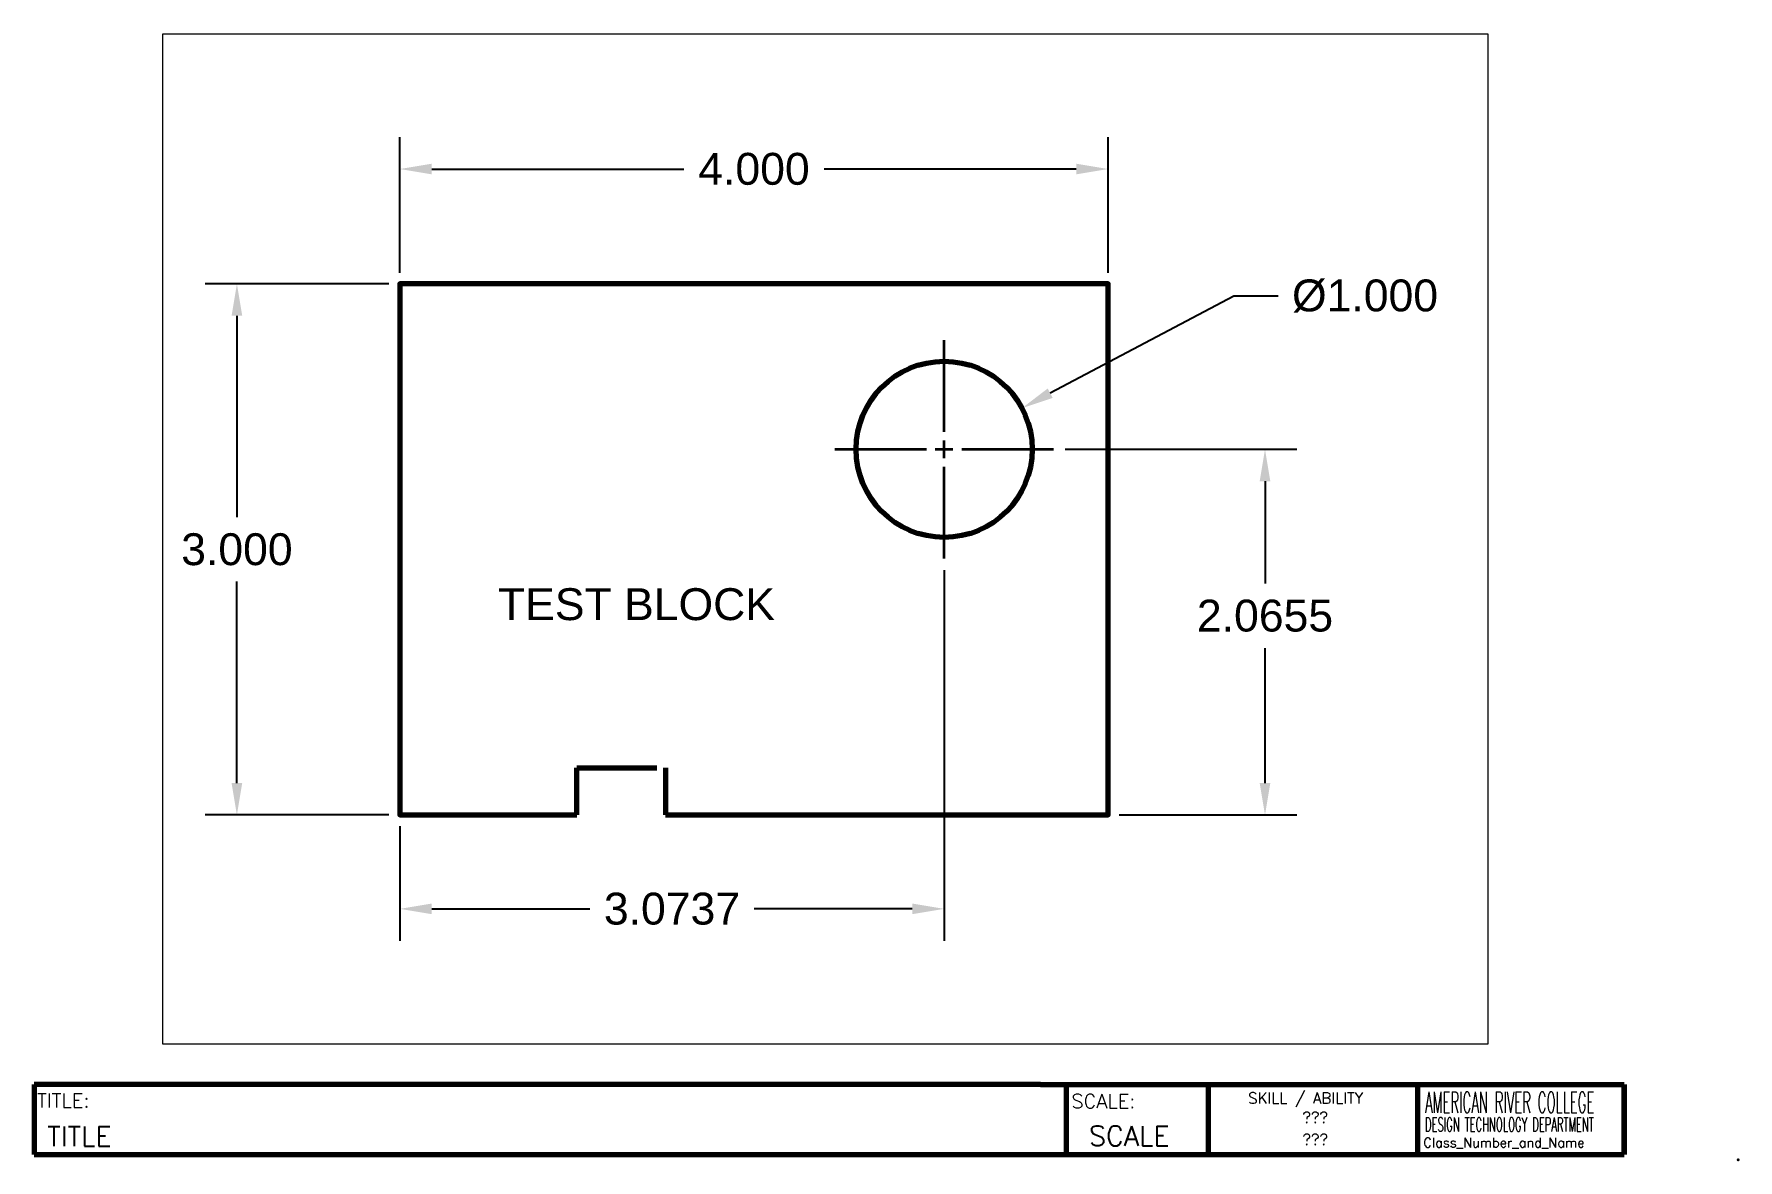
# Paper-space layout 'Layout1' of a CAD drawing. Header units: inches. Extents: x 0.2 to 11, y 0.1 to 7.2.
# The model-space entities are those that its viewports show. They can reach past a viewport. Long polylines and large blocks are cut down to what shows.
import ezdxf
from ezdxf.enums import TextEntityAlignment as Align

# ---------------------------------------------------------------- set-up
doc = ezdxf.new("R2010")
doc.units = ezdxf.units.IN
doc.header["$MEASUREMENT"] = 0
doc.linetypes.add('CENTER2', pattern=[1.125, 0.75, -0.125, 0.125, -0.125])
for name, color, linetype, lineweight in [('Border', 7, 'Continuous', 70), ('BORDER_TEXT', 1, 'Continuous', 35), ('Center', 5, 'CENTER2', 35), ('Dim - Text', 5, 'Continuous', 35), ('Geo', 7, 'Continuous', 70), ('Text', 1, 'Continuous', 35)]:
    doc.layers.add(name, color=color, linetype=linetype, lineweight=lineweight)
doc.layers.add('NoPrint', color=8, linetype='Continuous', lineweight=20, plot=False)
doc.styles.add('ROMANS', font='romans')
doc.styles.get("Standard").update_dxf_attribs({"font": 'arial.ttf'})
doc.dimstyles.get("Standard").update_dxf_attribs({"dimtxt": 0.18, "dimasz": 0.18, "dimexe": 0.18, "dimexo": 0.0625, "dimgap": 0.09, "dimtad": 0, "dimtih": 1, "dimtoh": 1, "dimdec": 4, "dimzin": 0, "dimdsep": 46, "dimtxsty": 'Standard', "dimcen": 0.09, "dimadec": 0, "dimazin": 0, "dimtfac": 1, "dimtdec": 4, "dimtofl": 0, "dimtmove": 0, "dimatfit": 3, "dimfxl": 1, "dimtolj": 1, "dimtzin": 0, "dimarcsym": 0})
doc.dimstyles.new('xxx', dxfattribs={"dimtxt": 0.18, "dimasz": 0.18, "dimexe": 0.18, "dimexo": 0.0625, "dimgap": 0.09, "dimtad": 0, "dimtih": 1, "dimtoh": 1, "dimdec": 3, "dimzin": 0, "dimdsep": 46, "dimtxsty": 'Standard', "dimcen": 0, "dimadec": 0, "dimazin": 0, "dimtfac": 1, "dimtdec": 3, "dimtofl": 0, "dimtmove": 0, "dimatfit": 3, "dimfxl": 1, "dimtolj": 1, "dimtzin": 0, "dimarcsym": 0})

# ---------------------------------------------------------------- blocks, each defined once
blk = doc.blocks.new('TB_H_A')
at = {"layer": 'Border'}
for p, q in [((6.378, 0.445), (0, 0.445)), ((0, 0.445), (0, 0)), ((6.378, 0.445), (10.076, 0.445)), ((6.539, 0.445), (6.539, 0)), ((7.439, 0.445), (7.439, 0)), ((8.765, 0.445), (8.765, 0)), ((10.076, 0.445), (10.076, 0)), ((10.076, 0), (10.076, 0.445)), ((0, 0), (10.076, 0)), ((3.228, 0), (10.076, 0))]:
    blk.add_line(p, q, dxfattribs=at)
at = {"layer": 'Center'}
blk.add_point((10.797, -0.034), dxfattribs=at)
at = {"layer": 'BORDER_TEXT', "style": 'ROMANS'}
for s, height, p in [('TITLE:', 0.09, (0.019, 0.298)), ('SCALE:', 0.09, (6.573, 0.294)), ('SKILL / ABILITY', 0.07, (7.692, 0.323))]:
    blk.add_text(s, height=height, dxfattribs=at).set_placement(p)
blk.add_attdef('CLASS_NUMBER_AND_NAME', (8.803, 0.046), '', height=0.06, dxfattribs=at)
at = {"layer": 'Text', "style": 'ROMANS'}
for s, height, width, p, p2 in [('AMERICAN RIVER COLLEGE', 0.13219, 0.412227, (8.813, 0.265), (9.887, 0.265)), ('DESIGN TECHNOLOGY DEPARTMENT', 0.08813, 0.464463, (8.813, 0.146), (9.883, 0.146))]:
    blk.add_text(s, height=height, rotation=360, dxfattribs=dict(at, width=width)).set_placement(p, p2, align=Align.FIT)
for p in [(8.118, 0.236), (8.118, 0.096)]:
    blk.add_attdef('SKILL/ABILITY', text='', height=0.07, dxfattribs=at).set_placement(p, align=Align.MIDDLE_CENTER)
for tag, p in [('TITLE', (0.084, 0.055)), ('SCALE', (6.686, 0.056))]:
    blk.add_attdef(tag, p, '', height=0.125, dxfattribs=at)
blk = doc.blocks.new('*D1')
at = {"layer": 'Defpoints', "color": 0, "transparency": 16777216}
for p in [(4.0737, 2.4455), (1, 1), (4.0737, 0.4698)]:
    blk.add_point(p, dxfattribs=at)
at = {"layer": 'Dim - Text', "color": 0, "lineweight": -2, "transparency": 16777216}
for p, q in [((4.0737, 2.383), (4.0737, 0.2898)), ((1, 0.9375), (1, 0.2898)), ((1.18, 0.4698), (2.0733, 0.4698)), ((3.8937, 0.4698), (3.0004, 0.4698))]:
    blk.add_line(p, q, dxfattribs=at)
at = {"layer": 'Dim - Text', "color": 0, "transparency": 16777216}
for points in [[(1.18, 0.4998), (1.18, 0.4398), (1, 0.4698)], [(3.8937, 0.4998), (3.8937, 0.4398), (4.0737, 0.4698)]]:
    blk.add_solid(points, dxfattribs=at)
at = {"layer": 'Dim - Text', "color": 0, "transparency": 16777216, "insert": (2.5368, 0.4698), "char_height": 0.18, "attachment_point": 5}
blk.add_mtext('\\A1;3.0737', dxfattribs=at)
blk = doc.blocks.new('*D2')
at = {"layer": 'Defpoints', "color": 0, "transparency": 16777216}
for p in [(4.6937, 3.0655), (5.8857, 3.0655), (5, 1)]:
    blk.add_point(p, dxfattribs=at)
at = {"layer": 'Dim - Text', "color": 0, "lineweight": -2, "transparency": 16777216}
for p, q in [((4.7562, 3.0655), (6.0657, 3.0655)), ((5.8857, 2.8855), (5.8857, 2.3069)), ((5.8857, 1.18), (5.8857, 1.9431)), ((5.0625, 1), (6.0657, 1))]:
    blk.add_line(p, q, dxfattribs=at)
at = {"layer": 'Dim - Text', "color": 0, "transparency": 16777216}
for points in [[(5.8557, 2.8855), (5.9157, 2.8855), (5.8857, 3.0655)], [(5.8557, 1.18), (5.9157, 1.18), (5.8857, 1)]]:
    blk.add_solid(points, dxfattribs=at)
at = {"layer": 'Dim - Text', "color": 0, "transparency": 16777216, "insert": (5.8857, 2.125), "char_height": 0.18, "attachment_point": 5}
blk.add_mtext('\\A1;2.0655', dxfattribs=at)
blk = doc.blocks.new('*D3')
at = {"layer": 'Defpoints', "color": 0, "transparency": 16777216}
for p in [(4.5134, 3.2982), (3.634, 2.8327)]:
    blk.add_point(p, dxfattribs=at)
at = {"layer": 'Dim - Text', "color": 0, "lineweight": -2, "transparency": 16777216}
for p, q in [((5.7094, 3.9314), (4.6725, 3.3824)), ((5.9593, 3.9314), (5.7094, 3.9314))]:
    blk.add_line(p, q, dxfattribs=at)
at = {"layer": 'Dim - Text', "color": 0, "transparency": 16777216}
blk.add_solid([(4.6584, 3.4089), (4.6865, 3.3559), (4.5134, 3.2982)], dxfattribs=at)
at = {"layer": 'Dim - Text', "color": 0, "transparency": 16777216, "insert": (6.4506, 3.9314), "char_height": 0.18, "attachment_point": 5}
blk.add_mtext('\\A1;%%C1.000', dxfattribs=at)
blk = doc.blocks.new('*D4')
at = {"layer": 'Defpoints', "color": 0, "transparency": 16777216}
for p in [(0.0799, 4), (1, 4), (1, 1)]:
    blk.add_point(p, dxfattribs=at)
at = {"layer": 'Dim - Text', "color": 0, "lineweight": -2, "transparency": 16777216}
for p, q in [((0.9375, 4), (-0.1001, 4)), ((0.0799, 3.82), (0.0799, 2.682)), ((0.0799, 1.18), (0.0799, 2.318)), ((0.9375, 1), (-0.1001, 1))]:
    blk.add_line(p, q, dxfattribs=at)
at = {"layer": 'Dim - Text', "color": 0, "transparency": 16777216}
for points in [[(0.0499, 3.82), (0.1099, 3.82), (0.0799, 4)], [(0.0499, 1.18), (0.1099, 1.18), (0.0799, 1)]]:
    blk.add_solid(points, dxfattribs=at)
at = {"layer": 'Dim - Text', "color": 0, "transparency": 16777216, "insert": (0.0799, 2.5), "char_height": 0.18, "attachment_point": 5}
blk.add_mtext('\\A1;3.000', dxfattribs=at)
blk = doc.blocks.new('*D5')
at = {"layer": 'Defpoints', "color": 0, "transparency": 16777216}
for p in [(5, 4.6486), (1, 4), (5, 4)]:
    blk.add_point(p, dxfattribs=at)
at = {"layer": 'Dim - Text', "color": 0, "lineweight": -2, "transparency": 16777216}
for p, q in [((1, 4.0625), (1, 4.8286)), ((5, 4.0625), (5, 4.8286)), ((1.18, 4.6486), (2.603, 4.6486)), ((4.82, 4.6486), (3.397, 4.6486))]:
    blk.add_line(p, q, dxfattribs=at)
at = {"layer": 'Dim - Text', "color": 0, "transparency": 16777216}
for points in [[(1.18, 4.6786), (1.18, 4.6186), (1, 4.6486)], [(4.82, 4.6786), (4.82, 4.6186), (5, 4.6486)]]:
    blk.add_solid(points, dxfattribs=at)
at = {"layer": 'Dim - Text', "color": 0, "transparency": 16777216, "insert": (3, 4.6486), "char_height": 0.18, "attachment_point": 5}
blk.add_mtext('\\A1;4.000', dxfattribs=at)
blk = doc.blocks.new('*U7')
at = {"layer": 'Dim - Text', "color": 0, "linetype": 'CENTER2', "transparency": 16777216}
for p, q in [((0, 0.0995), (0, 0.6175)), ((-0.6175, 0), (-0.0995, 0)), ((0.0995, 0), (0.6175, 0)), ((0, -0.6175), (0, -0.0995))]:
    blk.add_line(p, q, dxfattribs=at)
at = {"layer": 'Dim - Text', "color": 0, "linetype": 'Continuous', "transparency": 16777216}
for p, q in [((-0.04975, 0), (0.04975, 0)), ((0, -0.04975), (0, 0.04975))]:
    blk.add_line(p, q, dxfattribs=at)

msp = doc.modelspace()

# ---------------------------------------------------------------- linework, layer by layer
at = {"layer": 'Geo'}
for p, q in [((2, 1), (2, 1.26577)), ((2, 1.26577), (2.45214, 1.26577)), ((2.5, 1.26577), (2.5, 1))]:
    msp.add_line(p, q, dxfattribs=at)
msp.add_lwpolyline([(2.5, 1), (5, 1), (5, 4), (1, 4), (1, 1), (2, 1)], dxfattribs=at)
msp.add_circle((4.07368, 3.06545), 0.4975, dxfattribs=at)

# ---------------------------------------------------------------- block references
at = {"layer": 'Dim - Text', "linetype": 'CENTER2'}
msp.add_blockref('*U7', (4.07368, 3.06545), dxfattribs=at)

# ---------------------------------------------------------------- texts
at = {"layer": 'Dim - Text'}
msp.add_text('TEST BLOCK', height=0.18, dxfattribs=at).set_placement((2.33623, 2.19079), align=Align.MIDDLE_CENTER)

# ---------------------------------------------------------------- dimensions: what is measured, and where the dimension line sits
for base, p1, p2, dimstyle, picture, middle in [((5, 4.64861), (1, 4), (5, 4), 'xxx', '*D5', (3, 4.64861)), ((4.07368, 0.46978), (1, 1), (4.07368, 2.44545), 'Standard', '*D1', (2.53684, 0.46978))]:
    dim = msp.add_linear_dim(base=base, p1=p1, p2=p2, dimstyle=dimstyle, dxfattribs=at)
    dim.commit()
    dim.dimension.update_dxf_attribs({"geometry": picture, "text_midpoint": middle})
dim = msp.add_diameter_dim_2p(p1=(3.63399, 2.83269), p2=(4.51337, 3.29822), text='%%C1.000', dimstyle='xxx', dxfattribs=at)
dim.commit()
dim.dimension.update_dxf_attribs({"geometry": '*D3', "text_midpoint": (6.4506, 3.93135), "dimtype": 163})
dim = msp.add_linear_dim(base=(0.07988, 4), p1=(1, 1), p2=(1, 4), angle=90, dimstyle='xxx', dxfattribs=at)
dim.commit()
dim.dimension.update_dxf_attribs({"geometry": '*D4', "text_midpoint": (0.07988, 2.5)})
dim = msp.add_linear_dim(base=(5.88568, 3.065451), p1=(5, 1), p2=(4.693681, 3.065451), angle=90, dimstyle='Standard', dxfattribs=at)
dim.commit()
dim.dimension.update_dxf_attribs({"geometry": '*D2', "text_midpoint": (5.88568, 2.125), "dimtype": 160})

psp = doc.layouts.get("Layout1")

# ---------------------------------------------------------------- block references
at = {"layer": 'Dim - Text'}
ref = psp.add_blockref('TB_H_A', (0.236, 0.098), dxfattribs=at)
ref.add_attrib('SCALE', 'SCALE', (6.921, 0.154), dxfattribs={"layer": 'Text', "height": 0.125, "style": 'ROMANS'})
ref.add_attrib('TITLE', 'TITLE', (0.319, 0.152), dxfattribs={"layer": 'Text', "height": 0.125, "style": 'ROMANS'})
ref.add_attrib('SKILL/ABILITY', '???', dxfattribs={"layer": 'Text', "height": 0.07, "style": 'ROMANS'}).set_placement((8.354, 0.194), align=Align.MIDDLE_CENTER)
ref.add_attrib('SKILL/ABILITY', '???', dxfattribs={"layer": 'Text', "height": 0.07, "style": 'ROMANS'}).set_placement((8.354, 0.334), align=Align.MIDDLE_CENTER)
ref.add_attrib('CLASS_NUMBER_AND_NAME', 'Class_Number_and_Name', (9.039, 0.144), dxfattribs={"layer": 'BORDER_TEXT', "height": 0.06, "style": 'ROMANS'})

# ---------------------------------------------------------------- viewports
at = {"layer": 'NoPrint'}
psp.add_viewport(center=(5.25, 4), size=(8.4, 6.4), view_center_point=(3.40313, 2.55919), view_height=5.7036216, dxfattribs=at)

doc.saveas('drawing.dxf')
